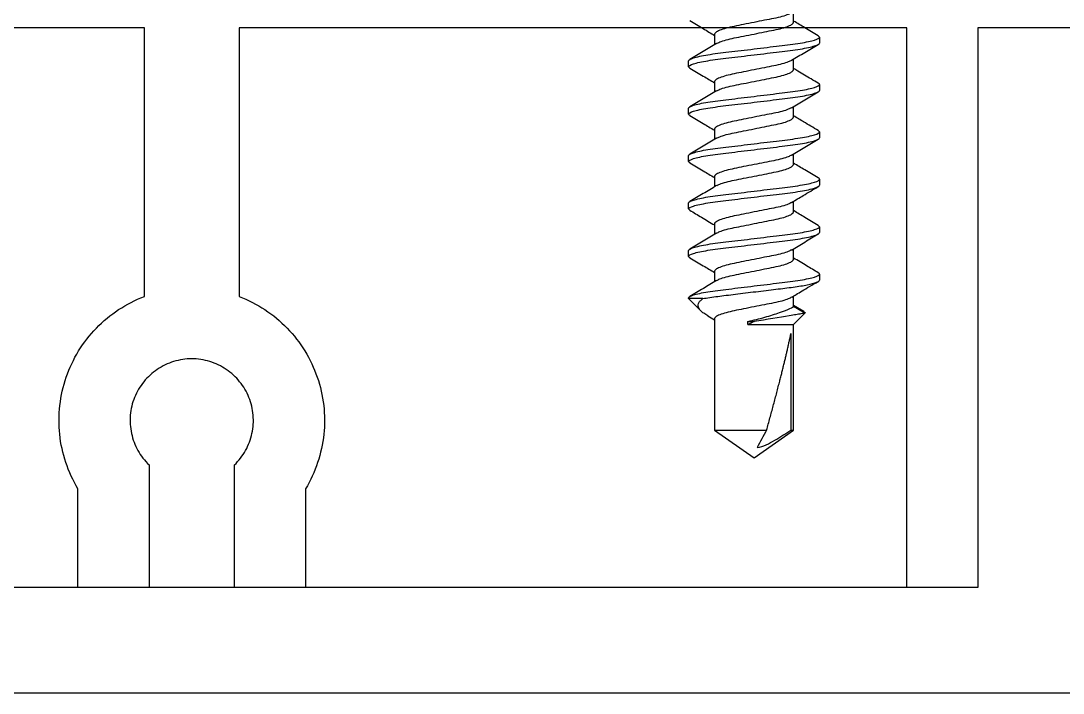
# Model space of a CAD drawing. Header units: inches. Extents: x -2661 to 42767, y -1222 to 9099.
# Drawn here: x 2277.419 to 2278.518, y 1636.518 to 1637.227 of the extents above; entities that cross this region are included whole.
import ezdxf

# ---------------------------------------------------------------- set-up
doc = ezdxf.new("R2010")
doc.units = ezdxf.units.IN
doc.header["$LTSCALE"] = 12
doc.header["$MEASUREMENT"] = 0
doc.layers.get('0').update_dxf_attribs({"linetype": 'CONTINUOUS'})
doc.layers.add('S-ARCH', color=1, linetype='CONTINUOUS')

# ---------------------------------------------------------------- blocks, each defined once
blk = doc.blocks.new('DOUBLE BOTTOM OPT1')
for p, q in [((-0.1939, 0.7077), (-0.1939, 0.7188)), ((-0.2773, 0.695), (-0.2773, 0.6839)), ((-0.1666, 0.692), (-0.1679, 0.6934)), ((-0.1666, 0.692), (-0.1666, 0.6857)), ((-0.3046, 0.6607), (-0.3046, 0.667)), ((-0.3034, 0.6593), (-0.3046, 0.6607)), ((-0.1939, 0.6577), (-0.1939, 0.6688)), ((-0.2773, 0.645), (-0.2773, 0.6339)), ((-0.1666, 0.642), (-0.1666, 0.6357)), ((-0.3046, 0.6107), (-0.3046, 0.617)), ((-0.1939, 0.6077), (-0.1939, 0.6188)), ((-0.2773, 0.595), (-0.2773, 0.5839)), ((-0.1666, 0.592), (-0.1679, 0.5934)), ((-0.1666, 0.592), (-0.1666, 0.5857)), ((-0.3046, 0.5607), (-0.3046, 0.567)), ((-0.1939, 0.5577), (-0.1939, 0.5688)), ((-0.2773, 0.545), (-0.2773, 0.5339)), ((-0.1666, 0.542), (-0.1666, 0.5357)), ((-0.3046, 0.5107), (-0.3046, 0.517)), ((-0.1939, 0.5077), (-0.1939, 0.5188)), ((-0.3034, 0.5093), (-0.3046, 0.5107)), ((-0.2773, 0.495), (-0.2773, 0.4839)), ((-0.1666, 0.492), (-0.1679, 0.4934)), ((-0.1666, 0.492), (-0.1666, 0.4857)), ((-0.3046, 0.4607), (-0.3046, 0.467)), ((-0.1939, 0.4577), (-0.1939, 0.4688)), ((-0.2773, 0.445), (-0.2773, 0.4339)), ((-0.1666, 0.442), (-0.1666, 0.4357)), ((-0.1939, 0.4077), (-0.1939, 0.4188)), ((-0.3046, 0.4161), (-0.3046, 0.417)), ((-0.3046, 0.4161), (-0.2918, 0.4033)), ((-0.2896, 0.4161), (-0.3046, 0.4161)), ((-0.1831, 0.4024), (-0.1939, 0.4089)), ((-0.1819, 0.4008), (-0.1939, 0.4077)), ((-0.2843, 0.398), (-0.2773, 0.3938)), ((-0.1939, 0.3888), (-0.1819, 0.4008)), ((-0.2773, 0.395), (-0.2773, 0.2774)), ((-0.2421, 0.3888), (-0.2421, 0.392)), ((-0.2421, 0.392), (-0.2354, 0.392)), ((-0.2421, 0.3888), (-0.1939, 0.3888)), ((-0.1939, 0.2774), (-0.1939, 0.3888)), ((-0.1967, 0.3794), (-0.1967, 0.2774)), ((-0.2773, 0.2774), (-0.2356, 0.2482)), ((-0.2773, 0.2774), (-0.2224, 0.2774)), ((-0.2356, 0.2482), (-0.1939, 0.2774)), ((-0.1967, 0.2774), (-0.1939, 0.2774)), ((0.0004, 0.1116), (-1.6576, 0.1116)), ((2.0335, 0), (-2.0335, 0))]:
    blk.add_line(p, q)
at = {"flags": 128}
blk.add_lwpolyline([(0.1254, 0.7016), (0.0004, 0.7016), (0.0004, 0.1116), (-0.0746, 0.1116), (-0.0746, 0.7016), (-0.7786, 0.7016), (-0.7786, 0.4184), (-0.7751, 0.417), (-0.7716, 0.4155), (-0.7681, 0.4139), (-0.7647, 0.4122), (-0.7613, 0.4104), (-0.758, 0.4085), (-0.7547, 0.4065), (-0.7515, 0.4045), (-0.7483, 0.4023), (-0.7452, 0.4001), (-0.7422, 0.3978), (-0.7392, 0.3954), (-0.7363, 0.3929), (-0.7335, 0.3903), (-0.7307, 0.3877), (-0.728, 0.385), (-0.7254, 0.3822), (-0.7229, 0.3794), (-0.7204, 0.3764), (-0.718, 0.3734), (-0.7157, 0.3704), (-0.7135, 0.3673), (-0.7114, 0.3641), (-0.7093, 0.3609), (-0.7074, 0.3576), (-0.7055, 0.3543), (-0.7037, 0.3509), (-0.702, 0.3474), (-0.7005, 0.344), (-0.699, 0.3405), (-0.6976, 0.3369), (-0.6963, 0.3333), (-0.6951, 0.3297), (-0.694, 0.326), (-0.693, 0.3223), (-0.6921, 0.3186), (-0.6913, 0.3149), (-0.6906, 0.3111), (-0.69, 0.3073), (-0.6895, 0.3035), (-0.6891, 0.2997), (-0.6889, 0.2959), (-0.6887, 0.2921), (-0.6886, 0.2883), (-0.6887, 0.2845), (-0.6888, 0.2807), (-0.689, 0.2768), (-0.6894, 0.273), (-0.6898, 0.2692), (-0.6904, 0.2655), (-0.691, 0.2617), (-0.6918, 0.258), (-0.6927, 0.2542), (-0.6936, 0.2505), (-0.6947, 0.2469), (-0.6959, 0.2432), (-0.6971, 0.2396), (-0.6985, 0.2361), (-0.6999, 0.2325), (-0.7015, 0.229), (-0.7031, 0.2256), (-0.7049, 0.2222), (-0.7067, 0.2188), (-0.7086, 0.2155), (-0.7086, 0.1116), (-0.7836, 0.1116), (-0.7836, 0.2407), (-0.7819, 0.2424), (-0.7803, 0.2442), (-0.7787, 0.246), (-0.7772, 0.2479), (-0.7757, 0.2498), (-0.7744, 0.2518), (-0.7731, 0.2539), (-0.7719, 0.256), (-0.7707, 0.2581), (-0.7697, 0.2603), (-0.7687, 0.2625), (-0.7678, 0.2647), (-0.767, 0.267), (-0.7663, 0.2693), (-0.7656, 0.2716), (-0.7651, 0.274), (-0.7646, 0.2763), (-0.7642, 0.2787), (-0.764, 0.2811), (-0.7638, 0.2835), (-0.7636, 0.2859), (-0.7636, 0.2883), (-0.7637, 0.2908), (-0.7639, 0.2932), (-0.7641, 0.2956), (-0.7644, 0.298), (-0.7649, 0.3003), (-0.7654, 0.3027), (-0.766, 0.305), (-0.7667, 0.3073), (-0.7675, 0.3096), (-0.7683, 0.3119), (-0.7693, 0.3141), (-0.7703, 0.3163), (-0.7714, 0.3184), (-0.7726, 0.3205), (-0.7738, 0.3226), (-0.7752, 0.3246), (-0.7766, 0.3266), (-0.7781, 0.3285), (-0.7796, 0.3303), (-0.7812, 0.3321), (-0.7829, 0.3338), (-0.7847, 0.3355), (-0.7865, 0.3371), (-0.7883, 0.3386), (-0.7903, 0.3401), (-0.7922, 0.3415), (-0.7943, 0.3428), (-0.7963, 0.344), (-0.7984, 0.3452), (-0.8006, 0.3463), (-0.8028, 0.3473), (-0.805, 0.3482), (-0.8073, 0.349), (-0.8096, 0.3498), (-0.8119, 0.3505), (-0.8143, 0.351), (-0.8166, 0.3515), (-0.819, 0.3519), (-0.8214, 0.3522), (-0.8238, 0.3525), (-0.8262, 0.3526), (-0.8286, 0.3526), (-0.831, 0.3526), (-0.8334, 0.3525), (-0.8359, 0.3522), (-0.8382, 0.3519), (-0.8406, 0.3515), (-0.843, 0.351), (-0.8453, 0.3505), (-0.8477, 0.3498), (-0.8499, 0.349), (-0.8522, 0.3482), (-0.8544, 0.3473), (-0.8566, 0.3463), (-0.8588, 0.3452), (-0.8609, 0.344), (-0.863, 0.3428), (-0.865, 0.3415), (-0.867, 0.3401), (-0.8689, 0.3386), (-0.8708, 0.3371), (-0.8726, 0.3355), (-0.8743, 0.3338), (-0.876, 0.3321), (-0.8776, 0.3303), (-0.8792, 0.3285), (-0.8807, 0.3266), (-0.8821, 0.3246), (-0.8834, 0.3226), (-0.8847, 0.3205), (-0.8859, 0.3184), (-0.887, 0.3163), (-0.888, 0.3141), (-0.8889, 0.3119), (-0.8898, 0.3096), (-0.8906, 0.3073), (-0.8913, 0.305), (-0.8919, 0.3027), (-0.8924, 0.3003), (-0.8928, 0.298), (-0.8931, 0.2956), (-0.8934, 0.2932), (-0.8935, 0.2908), (-0.8936, 0.2883), (-0.8936, 0.2859), (-0.8935, 0.2835), (-0.8933, 0.2811), (-0.893, 0.2787), (-0.8926, 0.2763), (-0.8922, 0.274), (-0.8916, 0.2716), (-0.891, 0.2693), (-0.8903, 0.267), (-0.8894, 0.2647), (-0.8886, 0.2625), (-0.8876, 0.2603), (-0.8865, 0.2581), (-0.8854, 0.256), (-0.8842, 0.2539), (-0.8829, 0.2518), (-0.8815, 0.2498), (-0.8801, 0.2479), (-0.8786, 0.246), (-0.877, 0.2442), (-0.8753, 0.2424), (-0.8736, 0.2407), (-0.8736, 0.1116), (-0.9486, 0.1116), (-0.9486, 0.2155), (-0.9505, 0.2188), (-0.9524, 0.2222), (-0.9541, 0.2256), (-0.9558, 0.229), (-0.9573, 0.2325), (-0.9588, 0.2361), (-0.9601, 0.2396), (-0.9614, 0.2432), (-0.9626, 0.2469), (-0.9636, 0.2505), (-0.9646, 0.2542), (-0.9654, 0.258), (-0.9662, 0.2617), (-0.9669, 0.2655), (-0.9674, 0.2692), (-0.9679, 0.273), (-0.9682, 0.2768), (-0.9685, 0.2807), (-0.9686, 0.2845), (-0.9686, 0.2883), (-0.9686, 0.2921), (-0.9684, 0.2959), (-0.9681, 0.2997), (-0.9677, 0.3035), (-0.9672, 0.3073), (-0.9666, 0.3111), (-0.9659, 0.3149), (-0.9652, 0.3186), (-0.9643, 0.3223), (-0.9633, 0.326), (-0.9622, 0.3297), (-0.961, 0.3333), (-0.9597, 0.3369), (-0.9583, 0.3405), (-0.9568, 0.344), (-0.9552, 0.3474), (-0.9535, 0.3509), (-0.9518, 0.3543), (-0.9499, 0.3576), (-0.9479, 0.3609), (-0.9459, 0.3641), (-0.9438, 0.3673), (-0.9415, 0.3704), (-0.9392, 0.3734), (-0.9369, 0.3764), (-0.9344, 0.3794), (-0.9319, 0.3822), (-0.9292, 0.385), (-0.9265, 0.3877), (-0.9238, 0.3903), (-0.9209, 0.3929), (-0.918, 0.3954), (-0.9151, 0.3978), (-0.912, 0.4001), (-0.9089, 0.4023), (-0.9058, 0.4045), (-0.9025, 0.4065), (-0.8993, 0.4085), (-0.8959, 0.4104), (-0.8926, 0.4122), (-0.8892, 0.4139), (-0.8857, 0.4155), (-0.8822, 0.417), (-0.8786, 0.4184), (-0.8786, 0.7016), (-1.5826, 0.7016)], dxfattribs=at)
for points, knots in [([(-0.1961, 0.7176), (-0.1971, 0.717), (-0.1993, 0.7157), (-0.2059, 0.7136), (-0.2145, 0.7116), (-0.2247, 0.7097), (-0.2356, 0.7075), (-0.2466, 0.7053), (-0.2567, 0.7033), (-0.2654, 0.7013), (-0.2721, 0.6991), (-0.2765, 0.6969), (-0.2771, 0.6956), (-0.2773, 0.695)], [0, 0, 0, 0, 0.075758, 0.1699, 0.260606, 0.351313, 0.445455, 0.539597, 0.630303, 0.721009, 0.815152, 0.909294, 1, 1, 1, 1]), ([(-0.3034, 0.7093), (-0.2987, 0.7065), (-0.29, 0.7014), (-0.2813, 0.6961), (-0.2773, 0.6938)], [0, 0, 0, 0, 0.543195, 1, 1, 1, 1]), ([(-0.2752, 0.6851), (-0.2742, 0.6857), (-0.2719, 0.687), (-0.2654, 0.6891), (-0.2567, 0.691), (-0.2466, 0.693), (-0.2356, 0.6952), (-0.2247, 0.6974), (-0.2145, 0.6994), (-0.2058, 0.7013), (-0.1991, 0.7035), (-0.1947, 0.7058), (-0.1942, 0.7071), (-0.1939, 0.7077)], [0, 0, 0, 0, 0.076547, 0.170609, 0.261238, 0.351867, 0.445929, 0.53999, 0.630619, 0.721248, 0.81531, 0.909371, 1, 1, 1, 1]), ([(-0.1679, 0.6934), (-0.1726, 0.6962), (-0.1813, 0.7013), (-0.19, 0.7065), (-0.1939, 0.7089)], [0, 0, 0, 0, 0.543159, 1, 1, 1, 1]), ([(-0.3046, 0.667), (-0.3046, 0.6679), (-0.3029, 0.6689), (-0.296, 0.6711), (-0.2906, 0.6723), (-0.281, 0.6739), (-0.2775, 0.6744), (-0.2702, 0.6753), (-0.2664, 0.6758), (-0.2541, 0.6772), (-0.2449, 0.6783), (-0.2264, 0.6806), (-0.2172, 0.6817), (-0.2049, 0.6832), (-0.2011, 0.6836), (-0.1938, 0.6846), (-0.1903, 0.6851), (-0.1806, 0.6867), (-0.1753, 0.6878), (-0.1683, 0.69), (-0.1666, 0.6911), (-0.1666, 0.692)], [0, 0, 0, 0, 0.125, 0.125, 0.25, 0.25, 0.3125, 0.3125, 0.375, 0.375, 0.5, 0.5, 0.625, 0.625, 0.6875, 0.6875, 0.75, 0.75, 0.875, 0.875, 1, 1, 1, 1]), ([(-0.3046, 0.6607), (-0.3046, 0.6616), (-0.3029, 0.6627), (-0.296, 0.6649), (-0.2906, 0.666), (-0.281, 0.6676), (-0.2775, 0.6681), (-0.2702, 0.6691), (-0.2664, 0.6695), (-0.2541, 0.671), (-0.2449, 0.6721), (-0.2264, 0.6743), (-0.2172, 0.6754), (-0.2049, 0.6769), (-0.2011, 0.6774), (-0.1938, 0.6783), (-0.1903, 0.6788), (-0.1806, 0.6804), (-0.1753, 0.6816), (-0.1683, 0.6838), (-0.1666, 0.6848), (-0.1666, 0.6857)], [0, 0, 0, 0, 0.125, 0.125, 0.25, 0.25, 0.3125, 0.3125, 0.375, 0.375, 0.5, 0.5, 0.625, 0.625, 0.6875, 0.6875, 0.75, 0.75, 0.875, 0.875, 1, 1, 1, 1]), ([(-0.2753, 0.6851), (-0.28, 0.6823), (-0.2893, 0.6767), (-0.2987, 0.6712), (-0.3034, 0.6684)], [0, 0, 0, 0, 0.497658, 1, 1, 1, 1]), ([(-0.1961, 0.6675), (-0.1914, 0.6703), (-0.182, 0.6759), (-0.1726, 0.6815), (-0.1679, 0.6843)], [0, 0, 0, 0, 0.497134, 1, 1, 1, 1]), ([(-0.1962, 0.6675), (-0.1972, 0.6669), (-0.1994, 0.6656), (-0.2059, 0.6636), (-0.2145, 0.6616), (-0.2247, 0.6597), (-0.2356, 0.6575), (-0.2466, 0.6553), (-0.2567, 0.6533), (-0.2654, 0.6513), (-0.2721, 0.6491), (-0.2765, 0.6469), (-0.2771, 0.6456), (-0.2773, 0.645)], [0, 0, 0, 0, 0.072707, 0.16716, 0.258166, 0.349171, 0.443624, 0.538077, 0.629083, 0.720089, 0.814541, 0.908994, 1, 1, 1, 1]), ([(-0.3034, 0.6593), (-0.2986, 0.6565), (-0.2899, 0.6514), (-0.2813, 0.6461), (-0.2773, 0.6438)], [0, 0, 0, 0, 0.545499, 1, 1, 1, 1]), ([(-0.2749, 0.6352), (-0.274, 0.6358), (-0.2718, 0.6371), (-0.2654, 0.6391), (-0.2567, 0.641), (-0.2466, 0.643), (-0.2356, 0.6452), (-0.2247, 0.6474), (-0.2145, 0.6494), (-0.2058, 0.6513), (-0.1991, 0.6535), (-0.1947, 0.6558), (-0.1942, 0.6571), (-0.1939, 0.6577)], [0, 0, 0, 0, 0.071493, 0.166069, 0.257194, 0.348319, 0.442896, 0.537472, 0.628597, 0.719722, 0.814299, 0.908875, 1, 1, 1, 1]), ([(-0.1679, 0.6435), (-0.1704, 0.6449), (-0.175, 0.6475), (-0.1825, 0.6519), (-0.1888, 0.6557), (-0.1924, 0.658), (-0.1939, 0.6589)], [0, 0, 0, 0, 0.299941, 0.565966, 0.820653, 1, 1, 1, 1]), ([(-0.3046, 0.617), (-0.3046, 0.6179), (-0.3029, 0.6189), (-0.296, 0.6211), (-0.2906, 0.6223), (-0.281, 0.6239), (-0.2775, 0.6244), (-0.2702, 0.6253), (-0.2664, 0.6258), (-0.2541, 0.6272), (-0.2449, 0.6283), (-0.2264, 0.6306), (-0.2172, 0.6317), (-0.2049, 0.6332), (-0.2011, 0.6336), (-0.1938, 0.6346), (-0.1903, 0.6351), (-0.1806, 0.6367), (-0.1753, 0.6378), (-0.1683, 0.64), (-0.1666, 0.6411), (-0.1666, 0.642)], [0, 0, 0, 0, 0.125, 0.125, 0.25, 0.25, 0.3125, 0.3125, 0.375, 0.375, 0.5, 0.5, 0.625, 0.625, 0.6875, 0.6875, 0.75, 0.75, 0.875, 0.875, 1, 1, 1, 1]), ([(-0.1666, 0.642), (-0.1666, 0.6424), (-0.1666, 0.6429), (-0.1679, 0.6434), (-0.168, 0.6435)], [0, 0, 0, 0, 0.978012, 1, 1, 1, 1]), ([(-0.3046, 0.6107), (-0.3046, 0.6116), (-0.3029, 0.6127), (-0.296, 0.6149), (-0.2906, 0.616), (-0.281, 0.6176), (-0.2775, 0.6181), (-0.2702, 0.6191), (-0.2664, 0.6195), (-0.2541, 0.621), (-0.2449, 0.6221), (-0.2264, 0.6243), (-0.2172, 0.6254), (-0.2049, 0.6269), (-0.2011, 0.6274), (-0.1938, 0.6283), (-0.1903, 0.6288), (-0.1806, 0.6304), (-0.1753, 0.6316), (-0.1683, 0.6338), (-0.1666, 0.6348), (-0.1666, 0.6357)], [0, 0, 0, 0, 0.125, 0.125, 0.25, 0.25, 0.3125, 0.3125, 0.375, 0.375, 0.5, 0.5, 0.625, 0.625, 0.6875, 0.6875, 0.75, 0.75, 0.875, 0.875, 1, 1, 1, 1]), ([(-0.2751, 0.6352), (-0.2798, 0.6324), (-0.2892, 0.6268), (-0.2986, 0.6212), (-0.3034, 0.6184)], [0, 0, 0, 0, 0.49704, 1, 1, 1, 1]), ([(-0.1961, 0.6174), (-0.1915, 0.6202), (-0.1821, 0.6259), (-0.1727, 0.6315), (-0.1679, 0.6342)], [0, 0, 0, 0, 0.497137, 1, 1, 1, 1]), ([(-0.1963, 0.6175), (-0.1973, 0.6169), (-0.1994, 0.6156), (-0.2059, 0.6136), (-0.2145, 0.6116), (-0.2247, 0.6097), (-0.2356, 0.6075), (-0.2466, 0.6053), (-0.2567, 0.6033), (-0.2654, 0.6013), (-0.2721, 0.5991), (-0.2765, 0.5969), (-0.2771, 0.5956), (-0.2773, 0.595)], [0, 0, 0, 0, 0.071416, 0.166001, 0.257133, 0.348265, 0.44285, 0.537434, 0.628567, 0.719699, 0.814283, 0.908868, 1, 1, 1, 1]), ([(-0.3033, 0.6092), (-0.3033, 0.6092), (-0.3046, 0.6098), (-0.3046, 0.6102), (-0.3046, 0.6107)], [0, 0, 0, 0, 0.017618, 1, 1, 1, 1]), ([(-0.3033, 0.6092), (-0.2986, 0.6065), (-0.2899, 0.6013), (-0.2813, 0.5961), (-0.2773, 0.5938)], [0, 0, 0, 0, 0.544904, 1, 1, 1, 1]), ([(-0.2751, 0.5852), (-0.2741, 0.5857), (-0.2719, 0.587), (-0.2654, 0.5891), (-0.2567, 0.591), (-0.2466, 0.593), (-0.2356, 0.5952), (-0.2247, 0.5974), (-0.2145, 0.5994), (-0.2058, 0.6013), (-0.1991, 0.6035), (-0.1947, 0.6058), (-0.1942, 0.6071), (-0.1939, 0.6077)], [0, 0, 0, 0, 0.073737, 0.168085, 0.258989, 0.349894, 0.444242, 0.53859, 0.629495, 0.720399, 0.814747, 0.909095, 1, 1, 1, 1]), ([(-0.1679, 0.5934), (-0.173, 0.5965), (-0.1817, 0.6016), (-0.1904, 0.6068), (-0.1939, 0.6089)], [0, 0, 0, 0, 0.593911, 1, 1, 1, 1]), ([(-0.3046, 0.567), (-0.3046, 0.5679), (-0.3029, 0.5689), (-0.296, 0.5711), (-0.2906, 0.5723), (-0.281, 0.5739), (-0.2775, 0.5744), (-0.2702, 0.5753), (-0.2664, 0.5758), (-0.2541, 0.5772), (-0.2449, 0.5783), (-0.2264, 0.5806), (-0.2172, 0.5817), (-0.2049, 0.5832), (-0.2011, 0.5836), (-0.1938, 0.5846), (-0.1903, 0.5851), (-0.1806, 0.5867), (-0.1753, 0.5878), (-0.1683, 0.59), (-0.1666, 0.5911), (-0.1666, 0.592)], [0, 0, 0, 0, 0.125, 0.125, 0.25, 0.25, 0.3125, 0.3125, 0.375, 0.375, 0.5, 0.5, 0.625, 0.625, 0.6875, 0.6875, 0.75, 0.75, 0.875, 0.875, 1, 1, 1, 1]), ([(-0.3046, 0.5607), (-0.3046, 0.5616), (-0.3029, 0.5627), (-0.296, 0.5649), (-0.2906, 0.566), (-0.281, 0.5676), (-0.2775, 0.5681), (-0.2702, 0.5691), (-0.2664, 0.5695), (-0.2541, 0.571), (-0.2449, 0.5721), (-0.2264, 0.5743), (-0.2172, 0.5754), (-0.2049, 0.5769), (-0.2011, 0.5774), (-0.1938, 0.5783), (-0.1903, 0.5788), (-0.1806, 0.5804), (-0.1753, 0.5816), (-0.1683, 0.5838), (-0.1666, 0.5848), (-0.1666, 0.5857)], [0, 0, 0, 0, 0.125, 0.125, 0.25, 0.25, 0.3125, 0.3125, 0.375, 0.375, 0.5, 0.5, 0.625, 0.625, 0.6875, 0.6875, 0.75, 0.75, 0.875, 0.875, 1, 1, 1, 1]), ([(-0.2752, 0.5852), (-0.2799, 0.5824), (-0.2892, 0.5768), (-0.2986, 0.5712), (-0.3033, 0.5684)], [0, 0, 0, 0, 0.497428, 1, 1, 1, 1]), ([(-0.196, 0.5675), (-0.1914, 0.5703), (-0.1821, 0.5759), (-0.1727, 0.5815), (-0.1679, 0.5842)], [0, 0, 0, 0, 0.497403, 1, 1, 1, 1]), ([(-0.3033, 0.5592), (-0.3033, 0.5593), (-0.3046, 0.5598), (-0.3046, 0.5602), (-0.3046, 0.5607)], [0, 0, 0, 0, 0.009197, 1, 1, 1, 1]), ([(-0.1962, 0.5675), (-0.1972, 0.5669), (-0.1994, 0.5656), (-0.2059, 0.5636), (-0.2145, 0.5616), (-0.2247, 0.5597), (-0.2356, 0.5575), (-0.2466, 0.5553), (-0.2567, 0.5533), (-0.2654, 0.5513), (-0.2721, 0.5491), (-0.2765, 0.5469), (-0.2771, 0.5456), (-0.2773, 0.545)], [0, 0, 0, 0, 0.073077, 0.167492, 0.258462, 0.349431, 0.443846, 0.538261, 0.629231, 0.7202, 0.814615, 0.909031, 1, 1, 1, 1]), ([(-0.3033, 0.5592), (-0.2986, 0.5565), (-0.2899, 0.5513), (-0.2813, 0.5461), (-0.2773, 0.5438)], [0, 0, 0, 0, 0.5433102, 1, 1, 1, 1]), ([(-0.2749, 0.5352), (-0.274, 0.5358), (-0.2718, 0.5371), (-0.2654, 0.5391), (-0.2567, 0.541), (-0.2466, 0.543), (-0.2356, 0.5452), (-0.2247, 0.5474), (-0.2145, 0.5494), (-0.2058, 0.5513), (-0.1991, 0.5535), (-0.1947, 0.5558), (-0.1942, 0.5571), (-0.1939, 0.5577)], [0, 0, 0, 0, 0.071238, 0.16584, 0.25699, 0.34814, 0.442743, 0.537345, 0.628495, 0.719645, 0.814248, 0.90885, 1, 1, 1, 1]), ([(-0.1679, 0.5434), (-0.1727, 0.5462), (-0.1814, 0.5513), (-0.19, 0.5566), (-0.1939, 0.5589)], [0, 0, 0, 0, 0.544742, 1, 1, 1, 1]), ([(-0.3046, 0.517), (-0.3046, 0.5179), (-0.3029, 0.5189), (-0.296, 0.5211), (-0.2906, 0.5223), (-0.281, 0.5239), (-0.2775, 0.5244), (-0.2702, 0.5253), (-0.2664, 0.5258), (-0.2541, 0.5272), (-0.2449, 0.5283), (-0.2264, 0.5306), (-0.2172, 0.5317), (-0.2049, 0.5332), (-0.2011, 0.5336), (-0.1938, 0.5346), (-0.1903, 0.5351), (-0.1806, 0.5367), (-0.1753, 0.5378), (-0.1683, 0.54), (-0.1666, 0.5411), (-0.1666, 0.542)], [0, 0, 0, 0, 0.125, 0.125, 0.25, 0.25, 0.3125, 0.3125, 0.375, 0.375, 0.5, 0.5, 0.625, 0.625, 0.6875, 0.6875, 0.75, 0.75, 0.875, 0.875, 1, 1, 1, 1]), ([(-0.1666, 0.542), (-0.1666, 0.5424), (-0.1666, 0.5429), (-0.1679, 0.5434), (-0.168, 0.5434)], [0, 0, 0, 0, 0.981212, 1, 1, 1, 1]), ([(-0.3046, 0.5107), (-0.3046, 0.5116), (-0.3029, 0.5127), (-0.296, 0.5149), (-0.2906, 0.516), (-0.281, 0.5176), (-0.2775, 0.5181), (-0.2702, 0.5191), (-0.2664, 0.5195), (-0.2541, 0.521), (-0.2449, 0.5221), (-0.2264, 0.5243), (-0.2172, 0.5254), (-0.2049, 0.5269), (-0.2011, 0.5274), (-0.1938, 0.5283), (-0.1903, 0.5288), (-0.1806, 0.5304), (-0.1753, 0.5316), (-0.1683, 0.5338), (-0.1666, 0.5348), (-0.1666, 0.5357)], [0, 0, 0, 0, 0.125, 0.125, 0.25, 0.25, 0.3125, 0.3125, 0.375, 0.375, 0.5, 0.5, 0.625, 0.625, 0.6875, 0.6875, 0.75, 0.75, 0.875, 0.875, 1, 1, 1, 1]), ([(-0.2751, 0.5353), (-0.2798, 0.5324), (-0.2892, 0.5268), (-0.2986, 0.5212), (-0.3033, 0.5184)], [0, 0, 0, 0, 0.497095, 1, 1, 1, 1]), ([(-0.196, 0.5175), (-0.1919, 0.52), (-0.1826, 0.5256), (-0.1732, 0.5312), (-0.1679, 0.5343)], [0, 0, 0, 0, 0.438749, 1, 1, 1, 1]), ([(-0.1962, 0.5175), (-0.1972, 0.5169), (-0.1994, 0.5156), (-0.2059, 0.5136), (-0.2145, 0.5116), (-0.2247, 0.5097), (-0.2356, 0.5075), (-0.2466, 0.5053), (-0.2567, 0.5033), (-0.2654, 0.5013), (-0.2721, 0.4991), (-0.2765, 0.4969), (-0.2771, 0.4956), (-0.2773, 0.495)], [0, 0, 0, 0, 0.073684, 0.168037, 0.258947, 0.349857, 0.44421, 0.538564, 0.629474, 0.720383, 0.814737, 0.90909, 1, 1, 1, 1]), ([(-0.3034, 0.5093), (-0.2993, 0.5069), (-0.2906, 0.5017), (-0.2819, 0.4965), (-0.2773, 0.4938)], [0, 0, 0, 0, 0.473124, 1, 1, 1, 1]), ([(-0.2751, 0.4851), (-0.2741, 0.4857), (-0.2719, 0.487), (-0.2654, 0.4891), (-0.2567, 0.491), (-0.2466, 0.493), (-0.2356, 0.4952), (-0.2247, 0.4974), (-0.2145, 0.4994), (-0.2058, 0.5013), (-0.1991, 0.5035), (-0.1947, 0.5058), (-0.1942, 0.5071), (-0.1939, 0.5077)], [0, 0, 0, 0, 0.0748562, 0.1690902, 0.259885, 0.3506798, 0.4449137, 0.5391477, 0.6299425, 0.7207373, 0.8149712, 0.9092052, 1, 1, 1, 1]), ([(-0.1679, 0.4934), (-0.1726, 0.4962), (-0.1813, 0.5013), (-0.19, 0.5065), (-0.1939, 0.5089)], [0, 0, 0, 0, 0.544674, 1, 1, 1, 1]), ([(-0.3046, 0.467), (-0.3046, 0.4679), (-0.3029, 0.4689), (-0.296, 0.4711), (-0.2906, 0.4723), (-0.281, 0.4739), (-0.2775, 0.4744), (-0.2702, 0.4753), (-0.2664, 0.4758), (-0.2541, 0.4772), (-0.2449, 0.4783), (-0.2264, 0.4806), (-0.2172, 0.4817), (-0.2049, 0.4832), (-0.2011, 0.4836), (-0.1938, 0.4846), (-0.1903, 0.4851), (-0.1806, 0.4867), (-0.1753, 0.4878), (-0.1683, 0.49), (-0.1666, 0.4911), (-0.1666, 0.492)], [0, 0, 0, 0, 0.125, 0.125, 0.25, 0.25, 0.3125, 0.3125, 0.375, 0.375, 0.5, 0.5, 0.625, 0.625, 0.6875, 0.6875, 0.75, 0.75, 0.875, 0.875, 1, 1, 1, 1]), ([(-0.3046, 0.4607), (-0.3046, 0.4616), (-0.3029, 0.4627), (-0.296, 0.4649), (-0.2906, 0.466), (-0.281, 0.4676), (-0.2775, 0.4681), (-0.2702, 0.4691), (-0.2664, 0.4695), (-0.2541, 0.471), (-0.2449, 0.4721), (-0.2264, 0.4743), (-0.2172, 0.4754), (-0.2049, 0.4769), (-0.2011, 0.4774), (-0.1938, 0.4783), (-0.1903, 0.4788), (-0.1806, 0.4804), (-0.1753, 0.4816), (-0.1683, 0.4838), (-0.1666, 0.4848), (-0.1666, 0.4857)], [0, 0, 0, 0, 0.125, 0.125, 0.25, 0.25, 0.3125, 0.3125, 0.375, 0.375, 0.5, 0.5, 0.625, 0.625, 0.6875, 0.6875, 0.75, 0.75, 0.875, 0.875, 1, 1, 1, 1]), ([(-0.2753, 0.4852), (-0.2799, 0.4824), (-0.2893, 0.4767), (-0.2987, 0.4712), (-0.3034, 0.4684)], [0, 0, 0, 0, 0.4973758, 1, 1, 1, 1]), ([(-0.1961, 0.4674), (-0.1914, 0.4702), (-0.1821, 0.4759), (-0.1726, 0.4815), (-0.1679, 0.4843)], [0, 0, 0, 0, 0.497058, 1, 1, 1, 1]), ([(-0.1963, 0.4675), (-0.1973, 0.4669), (-0.1994, 0.4656), (-0.2059, 0.4636), (-0.2145, 0.4616), (-0.2247, 0.4597), (-0.2356, 0.4575), (-0.2466, 0.4553), (-0.2567, 0.4533), (-0.2654, 0.4513), (-0.2721, 0.4491), (-0.2765, 0.4469), (-0.2771, 0.4456), (-0.2773, 0.445)], [0, 0, 0, 0, 0.071394, 0.165981, 0.257115, 0.34825, 0.442836, 0.537423, 0.628558, 0.719692, 0.814279, 0.908865, 1, 1, 1, 1]), ([(-0.3033, 0.4592), (-0.3033, 0.4592), (-0.3046, 0.4598), (-0.3046, 0.4602), (-0.3046, 0.4607)], [0, 0, 0, 0, 0.019289, 1, 1, 1, 1]), ([(-0.3033, 0.4592), (-0.2986, 0.4564), (-0.2899, 0.4513), (-0.2813, 0.4461), (-0.2773, 0.4438)], [0, 0, 0, 0, 0.5456553, 1, 1, 1, 1]), ([(-0.2749, 0.4352), (-0.274, 0.4358), (-0.2718, 0.4371), (-0.2654, 0.4391), (-0.2567, 0.441), (-0.2466, 0.443), (-0.2356, 0.4452), (-0.2247, 0.4474), (-0.2145, 0.4494), (-0.2058, 0.4513), (-0.1991, 0.4535), (-0.1947, 0.4558), (-0.1942, 0.4571), (-0.1939, 0.4577)], [0, 0, 0, 0, 0.0713374, 0.1659298, 0.2570699, 0.3482101, 0.4428025, 0.5373948, 0.628535, 0.7196751, 0.8142675, 0.9088599, 1, 1, 1, 1]), ([(-0.1679, 0.4434), (-0.172, 0.4458), (-0.1807, 0.451), (-0.1893, 0.4562), (-0.1939, 0.4589)], [0, 0, 0, 0, 0.470268, 1, 1, 1, 1]), ([(-0.3046, 0.417), (-0.3046, 0.4179), (-0.3029, 0.4189), (-0.296, 0.4211), (-0.2906, 0.4223), (-0.281, 0.4239), (-0.2775, 0.4244), (-0.2702, 0.4253), (-0.2664, 0.4258), (-0.2541, 0.4272), (-0.2449, 0.4283), (-0.2264, 0.4306), (-0.2172, 0.4317), (-0.2049, 0.4332), (-0.2011, 0.4336), (-0.1938, 0.4346), (-0.1903, 0.4351), (-0.1806, 0.4367), (-0.1753, 0.4378), (-0.1683, 0.44), (-0.1666, 0.4411), (-0.1666, 0.442)], [0, 0, 0, 0, 0.125, 0.125, 0.25, 0.25, 0.3125, 0.3125, 0.375, 0.375, 0.5, 0.5, 0.625, 0.625, 0.6875, 0.6875, 0.75, 0.75, 0.875, 0.875, 1, 1, 1, 1]), ([(-0.1666, 0.442), (-0.1666, 0.4424), (-0.1666, 0.4429), (-0.1679, 0.4434), (-0.1679, 0.4434)], [0, 0, 0, 0, 0.993451, 1, 1, 1, 1]), ([(-0.2751, 0.4353), (-0.2798, 0.4324), (-0.2891, 0.4268), (-0.2986, 0.4212), (-0.3033, 0.4184)], [0, 0, 0, 0, 0.497203, 1, 1, 1, 1]), ([(-0.2896, 0.4161), (-0.2851, 0.417), (-0.2797, 0.4178), (-0.2711, 0.4189), (-0.2682, 0.4193), (-0.2619, 0.42), (-0.2586, 0.4204), (-0.2484, 0.4217), (-0.2411, 0.4226), (-0.2265, 0.4243), (-0.2193, 0.4252), (-0.206, 0.4268), (-0.2, 0.4275), (-0.1888, 0.429), (-0.1837, 0.4299), (-0.1753, 0.4316), (-0.172, 0.4325), (-0.1676, 0.4342), (-0.1666, 0.435), (-0.1666, 0.4357)], [0, 0, 0, 0, 0.125, 0.125, 0.1875, 0.1875, 0.25, 0.25, 0.375, 0.375, 0.5, 0.5, 0.625, 0.625, 0.75, 0.75, 0.875, 0.875, 1, 1, 1, 1]), ([(-0.1959, 0.4176), (-0.1943, 0.4185), (-0.1911, 0.4205), (-0.1846, 0.4245), (-0.1764, 0.4293), (-0.171, 0.4325), (-0.168, 0.4342)], [0, 0, 0, 0, 0.1901712, 0.4057969, 0.6676779, 1, 1, 1, 1]), ([(-0.2843, 0.398), (-0.2858, 0.3989), (-0.2888, 0.4007), (-0.2919, 0.4032), (-0.2939, 0.4057), (-0.2948, 0.4083), (-0.2943, 0.411), (-0.2927, 0.4137), (-0.2906, 0.4153), (-0.2896, 0.4161)], [0, 0, 0, 0, 0.1335352, 0.2658555, 0.4012862, 0.5532901, 0.708367, 0.852872, 1, 1, 1, 1]), ([(-0.1961, 0.4176), (-0.1971, 0.417), (-0.1993, 0.4157), (-0.2059, 0.4136), (-0.2145, 0.4116), (-0.2247, 0.4097), (-0.2356, 0.4075), (-0.2466, 0.4053), (-0.2567, 0.4033), (-0.2654, 0.4013), (-0.2721, 0.3991), (-0.2765, 0.3969), (-0.2771, 0.3956), (-0.2773, 0.395)], [0, 0, 0, 0, 0.0759686, 0.1700892, 0.2607749, 0.3514605, 0.4455811, 0.5397018, 0.6303874, 0.7210731, 0.8151937, 0.9093144, 1, 1, 1, 1]), ([(-0.2421, 0.392), (-0.2362, 0.3934), (-0.2301, 0.3949), (-0.2186, 0.3981), (-0.2133, 0.3998), (-0.2042, 0.403), (-0.2005, 0.4046), (-0.1953, 0.4069), (-0.1939, 0.4077), (-0.1939, 0.4077)], [0, 0, 0, 0, 0.25, 0.25, 0.5, 0.5, 0.75, 0.75, 1, 1, 1, 1]), ([(-0.1819, 0.4008), (-0.1819, 0.4008), (-0.1835, 0.4005), (-0.1878, 0.3998), (-0.1895, 0.3995), (-0.1936, 0.3988), (-0.1959, 0.3984), (-0.2087, 0.3962), (-0.2223, 0.394), (-0.2354, 0.392)], [0, 0, 0, 0, 0.25, 0.25, 0.375, 0.375, 0.5, 0.5, 1, 1, 1, 1]), ([(-0.1831, 0.4023), (-0.183, 0.4023), (-0.1814, 0.4017), (-0.1817, 0.4013), (-0.1819, 0.4008)], [0, 0, 0, 0, 0.089674, 1, 1, 1, 1]), ([(-0.2324, 0.259), (-0.2291, 0.2594), (-0.2259, 0.2606), (-0.2197, 0.2634), (-0.2168, 0.265), (-0.208, 0.2701), (-0.2023, 0.2737), (-0.1967, 0.2774)], [0, 0, 0, 0, 0.25, 0.25, 0.5, 0.5, 1, 1, 1, 1])]:
    blk.add_open_spline(points, degree=3, knots=knots)
for points in [[(-0.2354, 0.392), (-0.2377, 0.3909), (-0.24, 0.3899), (-0.2421, 0.3888)], [(-0.2224, 0.2774), (-0.2258, 0.2713), (-0.2291, 0.2651), (-0.2324, 0.259)]]:
    blk.add_open_spline(points, degree=3)
blk.add_rational_spline([(-0.2224, 0.2774), (-0.2104, 0.3204), (-0.2013, 0.3567), (-0.1967, 0.3794)], [1, 0.936301216273, 0.936301216273, 1], degree=3)

msp = doc.modelspace()

# ---------------------------------------------------------------- block references
at = {"layer": 'S-ARCH'}
msp.add_blockref('DOUBLE BOTTOM OPT1', (2278.42776, 1636.51832), dxfattribs=at)

doc.saveas('drawing.dxf')
